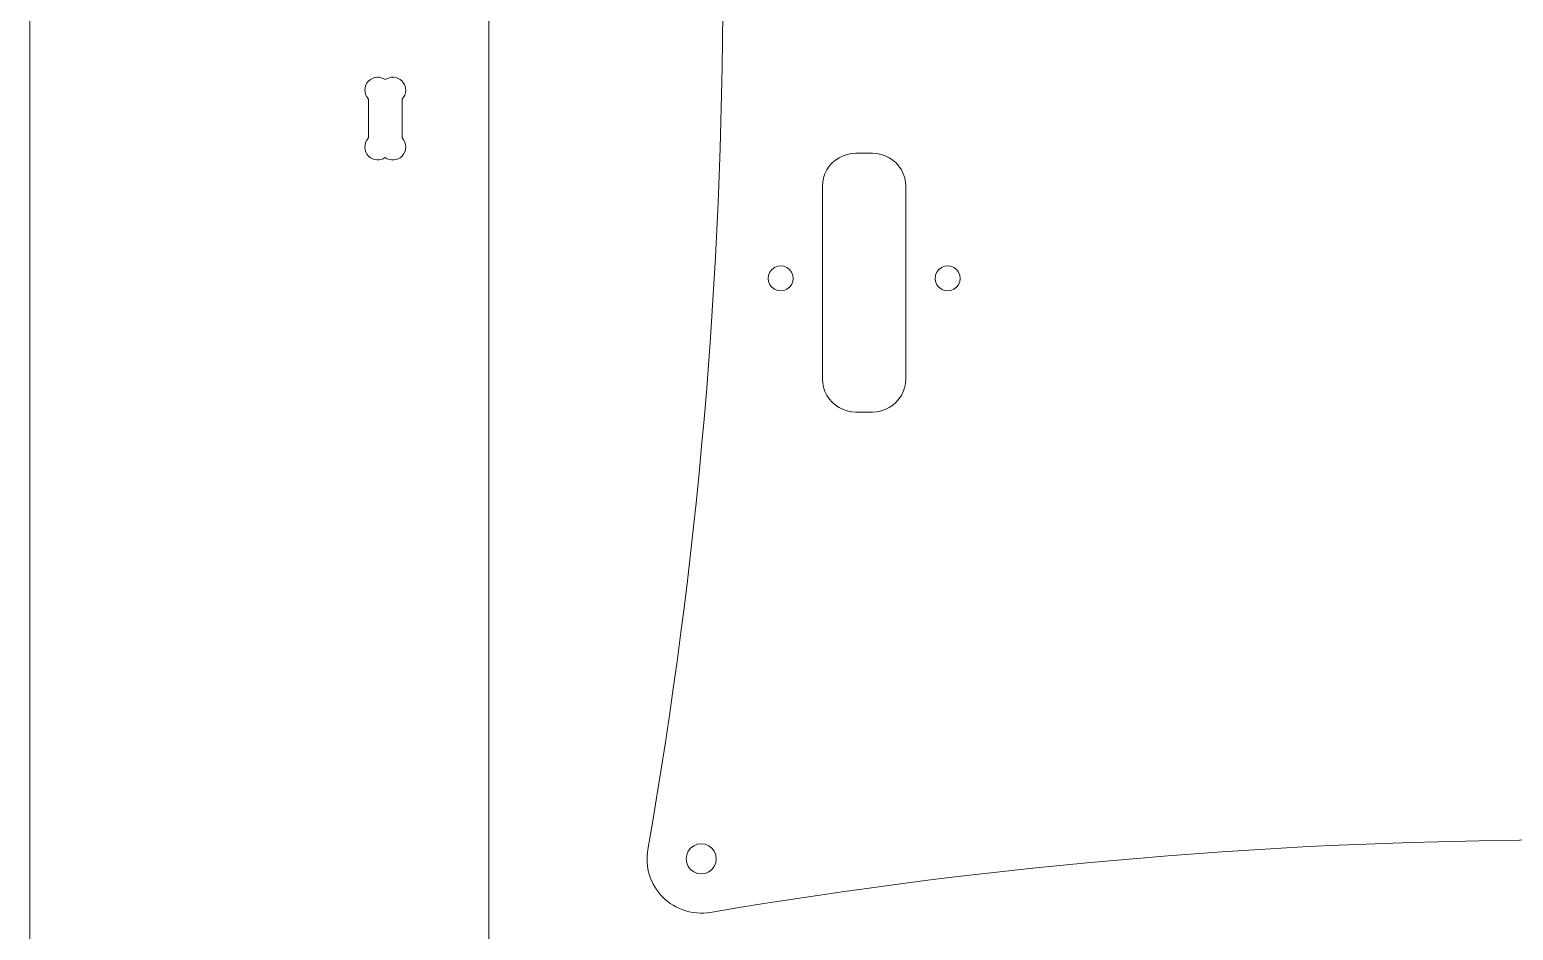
# Model space of a CAD drawing. Header units: millimetres. Extents: x -185 to 185, y -307 to 310.
# Drawn here: x -185 to -7.2, y -235.1 to -127.3 of the extents above; entities that cross this region are included whole.
import ezdxf

# ---------------------------------------------------------------- set-up
doc = ezdxf.new("R2010")
doc.units = ezdxf.units.MM
doc.header["$MEASUREMENT"] = 0
doc.layers.add('Layer 1', color=7, linetype='Continuous')
doc.layers.add('layer_1', color=7, linetype='Continuous')

msp = doc.modelspace()

# ---------------------------------------------------------------- linework, layer by layer
at = {"layer": 'Layer 1', "color": 250, "lineweight": 9}
for points, knots in [([(185.0211, -302.1421), (185.0211, -302.1421), (185.0211, 57.8579), (185.0211, 57.8579), (185.0211, 57.8579), (185.0211, 57.8579), (180.0211, 62.8579), (180.0211, 62.8579), (180.0211, 62.8579), (180.0211, 62.8579), (-179.9789, 62.8579), (-179.9789, 62.8579), (-179.9789, 62.8579), (-179.9789, 62.8579), (-184.9789, 57.8579), (-184.9789, 57.8579), (-184.9789, 57.8579), (-184.9789, 57.8579), (-184.9789, -302.3338), (-184.9789, -302.3338), (-184.9789, -302.3338), (-184.9789, -302.3338), (-179.9789, -307.1421), (-179.9789, -307.1421), (-179.9789, -307.1421), (-179.9789, -307.1421), (-159.9789, -307.1421), (-159.9789, -307.1421), (-159.9789, -307.1421), (-159.9789, -307.1421), (-157.9789, -305.1421), (-157.9789, -305.1421), (-157.9789, -305.1421), (-157.9789, -305.1421), (158.0211, -305.1421), (158.0211, -305.1421), (158.0211, -305.1421), (158.0211, -305.1421), (160.0211, -307.1421), (160.0211, -307.1421), (160.0211, -307.1421), (160.0211, -307.1421), (180.0211, -307.1421), (180.0211, -307.1421), (180.0211, -307.1421), (180.0211, -307.1421), (185.0211, -302.1421), (185.0211, -302.1421), (185.0211, -302.1421), (185.0211, -302.1421), (185.0211, -302.1421), (185.0211, -302.1421)], [0, 0, 0, 0, 0.07142857, 0.07142857, 0.07142857, 0.07142857, 0.14285714, 0.14285714, 0.14285714, 0.14285714, 0.21428571, 0.21428571, 0.21428571, 0.21428571, 0.28571429, 0.28571429, 0.28571429, 0.28571429, 0.35714286, 0.35714286, 0.35714286, 0.35714286, 0.42857143, 0.42857143, 0.42857143, 0.42857143, 0.5, 0.5, 0.5, 0.5, 0.57142857, 0.57142857, 0.57142857, 0.57142857, 0.64285714, 0.64285714, 0.64285714, 0.64285714, 0.71428571, 0.71428571, 0.71428571, 0.71428571, 0.78571429, 0.78571429, 0.78571429, 0.78571429, 0.85714286, 0.85714286, 0.85714286, 0.85714286, 1, 1, 1, 1]), ([(-144.374, -140.205), (-144.374, -140.205), (-144.374, -135.589), (-144.374, -135.589), (-144.374, -135.589), (-144.3904, -135.5726), (-144.4062, -135.556), (-144.4217, -135.539), (-144.4217, -135.539), (-144.9788, -134.9309), (-144.9629, -133.9859), (-144.374, -133.397), (-144.374, -133.397), (-143.8292, -132.8522), (-142.9797, -132.7978), (-142.374, -133.2338), (-142.374, -133.2338), (-141.7683, -132.7978), (-140.9188, -132.8522), (-140.374, -133.397), (-140.374, -133.397), (-139.7687, -134.0023), (-139.7687, -134.9837), (-140.374, -135.589), (-140.374, -135.589), (-140.374, -135.589), (-140.374, -140.205), (-140.374, -140.205), (-140.374, -140.205), (-139.7687, -140.8103), (-139.7687, -141.7917), (-140.374, -142.397), (-140.374, -142.397), (-140.9188, -142.9418), (-141.7683, -142.9962), (-142.374, -142.5602), (-142.374, -142.5602), (-142.9797, -142.9962), (-143.8292, -142.9418), (-144.374, -142.397), (-144.374, -142.397), (-144.9629, -141.8081), (-144.9788, -140.8631), (-144.4217, -140.255), (-144.4217, -140.255), (-144.4062, -140.238), (-144.3904, -140.2214), (-144.374, -140.205)], [0, 0, 0, 0, 0.07692308, 0.07692308, 0.07692308, 0.07692308, 0.15384615, 0.15384615, 0.15384615, 0.15384615, 0.23076923, 0.23076923, 0.23076923, 0.23076923, 0.30769231, 0.30769231, 0.30769231, 0.30769231, 0.38461538, 0.38461538, 0.38461538, 0.38461538, 0.46153846, 0.46153846, 0.46153846, 0.46153846, 0.53846154, 0.53846154, 0.53846154, 0.53846154, 0.61538462, 0.61538462, 0.61538462, 0.61538462, 0.69230769, 0.69230769, 0.69230769, 0.69230769, 0.76923077, 0.76923077, 0.76923077, 0.76923077, 0.84615385, 0.84615385, 0.84615385, 0.84615385, 1, 1, 1, 1])]:
    msp.add_open_spline(points, degree=3, knots=knots, dxfattribs=at)
at = {"layer": 'layer_1', "color": 250, "lineweight": 9}
for points, knots in [([(130.0211, -262.1421), (130.0211, -262.1421), (125.0211, -267.1421), (125.0211, -267.1421), (125.0211, -267.1421), (125.0211, -267.1421), (95.0211, -267.1421), (95.0211, -267.1421), (95.0211, -267.1421), (95.0211, -267.1421), (90.0211, -272.1421), (90.0211, -272.1421), (90.0211, -272.1421), (90.0211, -272.1421), (90.0211, -287.2076), (90.0211, -287.2076), (90.0211, -287.2076), (90.0211, -287.2076), (89.8591, -288.4384), (89.8591, -288.4384), (89.8591, -288.4384), (89.8591, -288.4384), (89.3587, -289.6464), (89.3587, -289.6464), (89.3587, -289.6464), (89.3587, -289.6464), (88.5627, -290.6837), (88.5627, -290.6837), (88.5627, -290.6837), (88.5627, -290.6837), (87.5254, -291.4797), (87.5254, -291.4797), (87.5254, -291.4797), (87.5254, -291.4797), (86.3174, -291.98), (86.3174, -291.98), (86.3174, -291.98), (86.3174, -291.98), (85.0211, -292.1507), (85.0211, -292.1507), (85.0211, -292.1507), (85.0211, -292.1507), (83.7248, -291.98), (83.7248, -291.98), (83.7248, -291.98), (83.7248, -291.98), (82.5168, -291.4797), (82.5168, -291.4797), (82.5168, -291.4797), (82.5168, -291.4797), (81.4795, -290.6837), (81.4795, -290.6837), (81.4795, -290.6837), (81.4795, -290.6837), (80.6835, -289.6464), (80.6835, -289.6464), (80.6835, -289.6464), (80.6835, -289.6464), (80.1831, -288.4384), (80.1831, -288.4384), (80.1831, -288.4384), (80.1831, -288.4384), (80.0211, -287.2076), (80.0211, -287.2076), (80.0211, -287.2076), (80.0211, -287.2076), (80.0211, -272.1421), (80.0211, -272.1421), (80.0211, -272.1421), (80.0211, -272.1421), (75.0211, -267.1421), (75.0211, -267.1421), (75.0211, -267.1421), (75.0211, -267.1421), (30.0211, -267.1421), (30.0211, -267.1421), (30.0211, -267.1421), (30.0211, -267.1421), (5.0211, -292.1421), (5.0211, -292.1421), (5.0211, -292.1421), (5.0211, -292.1421), (-4.9789, -292.1421), (-4.9789, -292.1421), (-4.9789, -292.1421), (-4.9789, -292.1421), (-29.9789, -267.1421), (-29.9789, -267.1421), (-29.9789, -267.1421), (-29.9789, -267.1421), (-74.9789, -267.1421), (-74.9789, -267.1421), (-74.9789, -267.1421), (-74.9789, -267.1421), (-79.9789, -272.1421), (-79.9789, -272.1421), (-79.9789, -272.1421), (-79.9789, -272.1421), (-79.9789, -287.2076), (-79.9789, -287.2076), (-79.9789, -287.2076), (-79.9789, -287.2076), (-80.1409, -288.4384), (-80.1409, -288.4384), (-80.1409, -288.4384), (-80.1409, -288.4384), (-80.6413, -289.6464), (-80.6413, -289.6464), (-80.6413, -289.6464), (-80.6413, -289.6464), (-81.4372, -290.6837), (-81.4372, -290.6837), (-81.4372, -290.6837), (-81.4372, -290.6837), (-82.4746, -291.4797), (-82.4746, -291.4797), (-82.4746, -291.4797), (-82.4746, -291.4797), (-83.6825, -291.98), (-83.6825, -291.98), (-83.6825, -291.98), (-83.6825, -291.98), (-84.9789, -292.1507), (-84.9789, -292.1507), (-84.9789, -292.1507), (-84.9789, -292.1507), (-86.2752, -291.98), (-86.2752, -291.98), (-86.2752, -291.98), (-86.2752, -291.98), (-87.4832, -291.4797), (-87.4832, -291.4797), (-87.4832, -291.4797), (-87.4832, -291.4797), (-88.5205, -290.6837), (-88.5205, -290.6837), (-88.5205, -290.6837), (-88.5205, -290.6837), (-89.3165, -289.6464), (-89.3165, -289.6464), (-89.3165, -289.6464), (-89.3165, -289.6464), (-89.8168, -288.4384), (-89.8168, -288.4384), (-89.8168, -288.4384), (-89.8168, -288.4384), (-89.9789, -287.2076), (-89.9789, -287.2076), (-89.9789, -287.2076), (-89.9789, -287.2076), (-89.9789, -272.1421), (-89.9789, -272.1421), (-89.9789, -272.1421), (-89.9789, -272.1421), (-94.9789, -267.1421), (-94.9789, -267.1421), (-94.9789, -267.1421), (-94.9789, -267.1421), (-124.9789, -267.1421), (-124.9789, -267.1421), (-124.9789, -267.1421), (-124.9789, -267.1421), (-129.9789, -262.1421), (-129.9789, -262.1421), (-129.9789, -262.1421), (-129.9789, -262.1421), (-129.9789, 17.8579), (-129.9789, 17.8579), (-129.9789, 17.8579), (-129.9789, 17.8579), (-124.9789, 22.8579), (-124.9789, 22.8579), (-124.9789, 22.8579), (-124.9789, 22.8579), (125.0211, 22.8579), (125.0211, 22.8579), (125.0211, 22.8579), (125.0211, 22.8579), (130.0211, 17.8579), (130.0211, 17.8579), (130.0211, 17.8579), (130.0211, 17.8579), (130.0211, -262.1421), (130.0211, -262.1421), (130.0211, -262.1421), (130.0211, -262.1421), (130.0211, -262.1421), (130.0211, -262.1421)], [0, 0, 0, 0, 0.02083333, 0.02083333, 0.02083333, 0.02083333, 0.04166667, 0.04166667, 0.04166667, 0.04166667, 0.0625, 0.0625, 0.0625, 0.0625, 0.08333333, 0.08333333, 0.08333333, 0.08333333, 0.10416667, 0.10416667, 0.10416667, 0.10416667, 0.125, 0.125, 0.125, 0.125, 0.14583333, 0.14583333, 0.14583333, 0.14583333, 0.16666667, 0.16666667, 0.16666667, 0.16666667, 0.1875, 0.1875, 0.1875, 0.1875, 0.20833333, 0.20833333, 0.20833333, 0.20833333, 0.22916667, 0.22916667, 0.22916667, 0.22916667, 0.25, 0.25, 0.25, 0.25, 0.27083333, 0.27083333, 0.27083333, 0.27083333, 0.29166667, 0.29166667, 0.29166667, 0.29166667, 0.3125, 0.3125, 0.3125, 0.3125, 0.33333333, 0.33333333, 0.33333333, 0.33333333, 0.35416667, 0.35416667, 0.35416667, 0.35416667, 0.375, 0.375, 0.375, 0.375, 0.39583333, 0.39583333, 0.39583333, 0.39583333, 0.41666667, 0.41666667, 0.41666667, 0.41666667, 0.4375, 0.4375, 0.4375, 0.4375, 0.45833333, 0.45833333, 0.45833333, 0.45833333, 0.47916667, 0.47916667, 0.47916667, 0.47916667, 0.5, 0.5, 0.5, 0.5, 0.52083333, 0.52083333, 0.52083333, 0.52083333, 0.54166667, 0.54166667, 0.54166667, 0.54166667, 0.5625, 0.5625, 0.5625, 0.5625, 0.58333333, 0.58333333, 0.58333333, 0.58333333, 0.60416667, 0.60416667, 0.60416667, 0.60416667, 0.625, 0.625, 0.625, 0.625, 0.64583333, 0.64583333, 0.64583333, 0.64583333, 0.66666667, 0.66666667, 0.66666667, 0.66666667, 0.6875, 0.6875, 0.6875, 0.6875, 0.70833333, 0.70833333, 0.70833333, 0.70833333, 0.72916667, 0.72916667, 0.72916667, 0.72916667, 0.75, 0.75, 0.75, 0.75, 0.77083333, 0.77083333, 0.77083333, 0.77083333, 0.79166667, 0.79166667, 0.79166667, 0.79166667, 0.8125, 0.8125, 0.8125, 0.8125, 0.83333333, 0.83333333, 0.83333333, 0.83333333, 0.85416667, 0.85416667, 0.85416667, 0.85416667, 0.875, 0.875, 0.875, 0.875, 0.89583333, 0.89583333, 0.89583333, 0.89583333, 0.91666667, 0.91666667, 0.91666667, 0.91666667, 0.9375, 0.9375, 0.9375, 0.9375, 0.95833333, 0.95833333, 0.95833333, 0.95833333, 1, 1, 1, 1]), ([(110.9197, -225.5295), (100.0595, -156.9752), (100.0617, -87.118), (110.9197, -18.5634), (110.9197, -18.5634), (111.2471, -16.494), (110.5589, -14.3951), (109.0683, -12.9228), (109.0683, -12.9228), (107.5777, -11.4504), (105.4711, -10.7862), (103.4058, -11.1391), (103.4058, -11.1391), (34.9642, -22.8252), (-34.986, -22.8157), (-103.4258, -11.1186), (-103.4258, -11.1186), (-105.5097, -10.7628), (-107.6349, -11.4407), (-109.1264, -12.9388), (-109.1264, -12.9388), (-110.618, -14.4369), (-111.2885, -16.5645), (-110.9236, -18.6467), (-110.9236, -18.6467), (-98.9461, -87.0448), (-98.9488, -157.0268), (-110.9236, -225.4253), (-110.9236, -225.4253), (-111.2874, -227.5056), (-110.6199, -229.6314), (-109.1308, -231.1289), (-109.1308, -231.1289), (-107.6417, -232.6264), (-105.5202, -233.3078), (-103.4379, -232.9555), (-103.4379, -232.9555), (-34.9793, -221.3859), (34.9576, -221.3884), (103.4167, -232.9555), (103.4167, -232.9555), (105.4807, -233.304), (107.5847, -232.6389), (109.0722, -231.1662), (109.0722, -231.1662), (110.5597, -229.6935), (111.2475, -227.5968), (110.9197, -225.5295), (110.9197, -225.5295), (110.9197, -225.5295), (110.9197, -225.5295), (110.9197, -225.5295)], [0, 0, 0, 0, 0.07142857, 0.07142857, 0.07142857, 0.07142857, 0.14285714, 0.14285714, 0.14285714, 0.14285714, 0.21428571, 0.21428571, 0.21428571, 0.21428571, 0.28571429, 0.28571429, 0.28571429, 0.28571429, 0.35714286, 0.35714286, 0.35714286, 0.35714286, 0.42857143, 0.42857143, 0.42857143, 0.42857143, 0.5, 0.5, 0.5, 0.5, 0.57142857, 0.57142857, 0.57142857, 0.57142857, 0.64285714, 0.64285714, 0.64285714, 0.64285714, 0.71428571, 0.71428571, 0.71428571, 0.71428571, 0.78571429, 0.78571429, 0.78571429, 0.78571429, 0.85714286, 0.85714286, 0.85714286, 0.85714286, 1, 1, 1, 1]), ([(-82.0107, -142.579), (-82.0107, -142.579), (-81.5756, -142.8697), (-81.5756, -142.8697), (-81.5756, -142.8697), (-81.5756, -142.8697), (-81.1823, -143.2147), (-81.1823, -143.2147), (-81.1823, -143.2147), (-81.1823, -143.2147), (-80.8373, -143.608), (-80.8373, -143.608), (-80.8373, -143.608), (-80.8373, -143.608), (-80.5466, -144.0431), (-80.5466, -144.0431), (-80.5466, -144.0431), (-80.5466, -144.0431), (-80.3152, -144.5124), (-80.3152, -144.5124), (-80.3152, -144.5124), (-80.3152, -144.5124), (-80.147, -145.0078), (-80.147, -145.0078), (-80.147, -145.0078), (-80.147, -145.0078), (-80.0449, -145.521), (-80.0449, -145.521), (-80.0449, -145.521), (-80.0449, -145.521), (-80.0107, -146.0431), (-80.0107, -146.0431), (-80.0107, -146.0431), (-80.0107, -146.0431), (-80.0107, -169.0431), (-80.0107, -169.0431), (-80.0107, -169.0431), (-80.0107, -169.0431), (-80.0449, -169.5652), (-80.0449, -169.5652), (-80.0449, -169.5652), (-80.0449, -169.5652), (-80.147, -170.0784), (-80.147, -170.0784), (-80.147, -170.0784), (-80.147, -170.0784), (-80.3152, -170.5738), (-80.3152, -170.5738), (-80.3152, -170.5738), (-80.3152, -170.5738), (-80.5466, -171.0431), (-80.5466, -171.0431), (-80.5466, -171.0431), (-80.5466, -171.0431), (-80.8373, -171.4781), (-80.8373, -171.4781), (-80.8373, -171.4781), (-80.8373, -171.4781), (-81.1823, -171.8715), (-81.1823, -171.8715), (-81.1823, -171.8715), (-81.1823, -171.8715), (-81.5756, -172.2165), (-81.5756, -172.2165), (-81.5756, -172.2165), (-81.5756, -172.2165), (-82.0107, -172.5072), (-82.0107, -172.5072), (-82.0107, -172.5072), (-82.0107, -172.5072), (-82.4799, -172.7386), (-82.4799, -172.7386), (-82.4799, -172.7386), (-82.4799, -172.7386), (-82.9754, -172.9068), (-82.9754, -172.9068), (-82.9754, -172.9068), (-82.9754, -172.9068), (-83.4886, -173.0089), (-83.4886, -173.0089), (-83.4886, -173.0089), (-83.4886, -173.0089), (-84.0107, -173.0431), (-84.0107, -173.0431), (-84.0107, -173.0431), (-84.0107, -173.0431), (-86.0107, -173.0431), (-86.0107, -173.0431), (-86.0107, -173.0431), (-86.0107, -173.0431), (-86.5328, -173.0089), (-86.5328, -173.0089), (-86.5328, -173.0089), (-86.5328, -173.0089), (-87.046, -172.9068), (-87.046, -172.9068), (-87.046, -172.9068), (-87.046, -172.9068), (-87.5414, -172.7386), (-87.5414, -172.7386), (-87.5414, -172.7386), (-87.5414, -172.7386), (-88.0107, -172.5072), (-88.0107, -172.5072), (-88.0107, -172.5072), (-88.0107, -172.5072), (-88.4457, -172.2165), (-88.4457, -172.2165), (-88.4457, -172.2165), (-88.4457, -172.2165), (-88.8391, -171.8715), (-88.8391, -171.8715), (-88.8391, -171.8715), (-88.8391, -171.8715), (-89.1841, -171.4781), (-89.1841, -171.4781), (-89.1841, -171.4781), (-89.1841, -171.4781), (-89.4748, -171.0431), (-89.4748, -171.0431), (-89.4748, -171.0431), (-89.4748, -171.0431), (-89.7062, -170.5738), (-89.7062, -170.5738), (-89.7062, -170.5738), (-89.7062, -170.5738), (-89.8744, -170.0784), (-89.8744, -170.0784), (-89.8744, -170.0784), (-89.8744, -170.0784), (-89.9765, -169.5652), (-89.9765, -169.5652), (-89.9765, -169.5652), (-89.9765, -169.5652), (-90.0107, -169.0431), (-90.0107, -169.0431), (-90.0107, -169.0431), (-90.0107, -169.0431), (-90.0107, -146.0431), (-90.0107, -146.0431), (-90.0107, -146.0431), (-90.0107, -146.0431), (-89.9765, -145.521), (-89.9765, -145.521), (-89.9765, -145.521), (-89.9765, -145.521), (-89.8744, -145.0078), (-89.8744, -145.0078), (-89.8744, -145.0078), (-89.8744, -145.0078), (-89.7062, -144.5124), (-89.7062, -144.5124), (-89.7062, -144.5124), (-89.7062, -144.5124), (-89.4748, -144.0431), (-89.4748, -144.0431), (-89.4748, -144.0431), (-89.4748, -144.0431), (-89.1841, -143.608), (-89.1841, -143.608), (-89.1841, -143.608), (-89.1841, -143.608), (-88.8391, -143.2147), (-88.8391, -143.2147), (-88.8391, -143.2147), (-88.8391, -143.2147), (-88.4457, -142.8697), (-88.4457, -142.8697), (-88.4457, -142.8697), (-88.4457, -142.8697), (-88.0107, -142.579), (-88.0107, -142.579), (-88.0107, -142.579), (-88.0107, -142.579), (-87.5414, -142.3476), (-87.5414, -142.3476), (-87.5414, -142.3476), (-87.5414, -142.3476), (-87.046, -142.1794), (-87.046, -142.1794), (-87.046, -142.1794), (-87.046, -142.1794), (-86.5328, -142.0773), (-86.5328, -142.0773), (-86.5328, -142.0773), (-86.5328, -142.0773), (-86.0107, -142.0431), (-86.0107, -142.0431), (-86.0107, -142.0431), (-86.0107, -142.0431), (-84.0107, -142.0431), (-84.0107, -142.0431), (-84.0107, -142.0431), (-84.0107, -142.0431), (-83.4886, -142.0773), (-83.4886, -142.0773), (-83.4886, -142.0773), (-83.4886, -142.0773), (-82.9754, -142.1794), (-82.9754, -142.1794), (-82.9754, -142.1794), (-82.9754, -142.1794), (-82.4799, -142.3476), (-82.4799, -142.3476), (-82.4799, -142.3476), (-82.4799, -142.3476), (-82.0107, -142.579), (-82.0107, -142.579), (-82.0107, -142.579), (-82.0107, -142.579), (-82.0107, -142.579), (-82.0107, -142.579)], [0, 0, 0, 0, 0.01851852, 0.01851852, 0.01851852, 0.01851852, 0.03703704, 0.03703704, 0.03703704, 0.03703704, 0.05555556, 0.05555556, 0.05555556, 0.05555556, 0.07407407, 0.07407407, 0.07407407, 0.07407407, 0.09259259, 0.09259259, 0.09259259, 0.09259259, 0.11111111, 0.11111111, 0.11111111, 0.11111111, 0.12962963, 0.12962963, 0.12962963, 0.12962963, 0.14814815, 0.14814815, 0.14814815, 0.14814815, 0.16666667, 0.16666667, 0.16666667, 0.16666667, 0.18518519, 0.18518519, 0.18518519, 0.18518519, 0.2037037, 0.2037037, 0.2037037, 0.2037037, 0.22222222, 0.22222222, 0.22222222, 0.22222222, 0.24074074, 0.24074074, 0.24074074, 0.24074074, 0.25925926, 0.25925926, 0.25925926, 0.25925926, 0.27777778, 0.27777778, 0.27777778, 0.27777778, 0.2962963, 0.2962963, 0.2962963, 0.2962963, 0.31481481, 0.31481481, 0.31481481, 0.31481481, 0.33333333, 0.33333333, 0.33333333, 0.33333333, 0.35185185, 0.35185185, 0.35185185, 0.35185185, 0.37037037, 0.37037037, 0.37037037, 0.37037037, 0.38888889, 0.38888889, 0.38888889, 0.38888889, 0.40740741, 0.40740741, 0.40740741, 0.40740741, 0.42592593, 0.42592593, 0.42592593, 0.42592593, 0.44444444, 0.44444444, 0.44444444, 0.44444444, 0.46296296, 0.46296296, 0.46296296, 0.46296296, 0.48148148, 0.48148148, 0.48148148, 0.48148148, 0.5, 0.5, 0.5, 0.5, 0.51851852, 0.51851852, 0.51851852, 0.51851852, 0.53703704, 0.53703704, 0.53703704, 0.53703704, 0.55555556, 0.55555556, 0.55555556, 0.55555556, 0.57407407, 0.57407407, 0.57407407, 0.57407407, 0.59259259, 0.59259259, 0.59259259, 0.59259259, 0.61111111, 0.61111111, 0.61111111, 0.61111111, 0.62962963, 0.62962963, 0.62962963, 0.62962963, 0.64814815, 0.64814815, 0.64814815, 0.64814815, 0.66666667, 0.66666667, 0.66666667, 0.66666667, 0.68518519, 0.68518519, 0.68518519, 0.68518519, 0.7037037, 0.7037037, 0.7037037, 0.7037037, 0.72222222, 0.72222222, 0.72222222, 0.72222222, 0.74074074, 0.74074074, 0.74074074, 0.74074074, 0.75925926, 0.75925926, 0.75925926, 0.75925926, 0.77777778, 0.77777778, 0.77777778, 0.77777778, 0.7962963, 0.7962963, 0.7962963, 0.7962963, 0.81481481, 0.81481481, 0.81481481, 0.81481481, 0.83333333, 0.83333333, 0.83333333, 0.83333333, 0.85185185, 0.85185185, 0.85185185, 0.85185185, 0.87037037, 0.87037037, 0.87037037, 0.87037037, 0.88888889, 0.88888889, 0.88888889, 0.88888889, 0.90740741, 0.90740741, 0.90740741, 0.90740741, 0.92592593, 0.92592593, 0.92592593, 0.92592593, 0.94444444, 0.94444444, 0.94444444, 0.94444444, 0.96296296, 0.96296296, 0.96296296, 0.96296296, 1, 1, 1, 1]), ([(-93.7116, -156.2861), (-93.7116, -156.2861), (-93.5618, -156.6478), (-93.5618, -156.6478), (-93.5618, -156.6478), (-93.5618, -156.6478), (-93.5107, -157.0361), (-93.5107, -157.0361), (-93.5107, -157.0361), (-93.5107, -157.0361), (-93.5618, -157.4243), (-93.5618, -157.4243), (-93.5618, -157.4243), (-93.5618, -157.4243), (-93.7116, -157.7861), (-93.7116, -157.7861), (-93.7116, -157.7861), (-93.7116, -157.7861), (-93.95, -158.0967), (-93.95, -158.0967), (-93.95, -158.0967), (-93.95, -158.0967), (-94.2607, -158.3351), (-94.2607, -158.3351), (-94.2607, -158.3351), (-94.2607, -158.3351), (-94.6225, -158.4849), (-94.6225, -158.4849), (-94.6225, -158.4849), (-94.6225, -158.4849), (-95.0107, -158.5361), (-95.0107, -158.5361), (-95.0107, -158.5361), (-95.0107, -158.5361), (-95.3989, -158.4849), (-95.3989, -158.4849), (-95.3989, -158.4849), (-95.3989, -158.4849), (-95.7607, -158.3351), (-95.7607, -158.3351), (-95.7607, -158.3351), (-95.7607, -158.3351), (-96.0713, -158.0967), (-96.0713, -158.0967), (-96.0713, -158.0967), (-96.0713, -158.0967), (-96.3097, -157.7861), (-96.3097, -157.7861), (-96.3097, -157.7861), (-96.3097, -157.7861), (-96.4596, -157.4243), (-96.4596, -157.4243), (-96.4596, -157.4243), (-96.4596, -157.4243), (-96.5107, -157.0361), (-96.5107, -157.0361), (-96.5107, -157.0361), (-96.5107, -157.0361), (-96.4596, -156.6478), (-96.4596, -156.6478), (-96.4596, -156.6478), (-96.4596, -156.6478), (-96.3097, -156.2861), (-96.3097, -156.2861), (-96.3097, -156.2861), (-96.3097, -156.2861), (-96.0713, -155.9754), (-96.0713, -155.9754), (-96.0713, -155.9754), (-96.0713, -155.9754), (-95.7607, -155.737), (-95.7607, -155.737), (-95.7607, -155.737), (-95.7607, -155.737), (-95.3989, -155.5872), (-95.3989, -155.5872), (-95.3989, -155.5872), (-95.3989, -155.5872), (-95.0107, -155.5361), (-95.0107, -155.5361), (-95.0107, -155.5361), (-95.0107, -155.5361), (-94.6225, -155.5872), (-94.6225, -155.5872), (-94.6225, -155.5872), (-94.6225, -155.5872), (-94.2607, -155.737), (-94.2607, -155.737), (-94.2607, -155.737), (-94.2607, -155.737), (-93.95, -155.9754), (-93.95, -155.9754), (-93.95, -155.9754), (-93.95, -155.9754), (-93.7116, -156.2861), (-93.7116, -156.2861), (-93.7116, -156.2861), (-93.7116, -156.2861), (-93.7116, -156.2861), (-93.7116, -156.2861)], [0, 0, 0, 0, 0.03846154, 0.03846154, 0.03846154, 0.03846154, 0.07692308, 0.07692308, 0.07692308, 0.07692308, 0.11538462, 0.11538462, 0.11538462, 0.11538462, 0.15384615, 0.15384615, 0.15384615, 0.15384615, 0.19230769, 0.19230769, 0.19230769, 0.19230769, 0.23076923, 0.23076923, 0.23076923, 0.23076923, 0.26923077, 0.26923077, 0.26923077, 0.26923077, 0.30769231, 0.30769231, 0.30769231, 0.30769231, 0.34615385, 0.34615385, 0.34615385, 0.34615385, 0.38461538, 0.38461538, 0.38461538, 0.38461538, 0.42307692, 0.42307692, 0.42307692, 0.42307692, 0.46153846, 0.46153846, 0.46153846, 0.46153846, 0.5, 0.5, 0.5, 0.5, 0.53846154, 0.53846154, 0.53846154, 0.53846154, 0.57692308, 0.57692308, 0.57692308, 0.57692308, 0.61538462, 0.61538462, 0.61538462, 0.61538462, 0.65384615, 0.65384615, 0.65384615, 0.65384615, 0.69230769, 0.69230769, 0.69230769, 0.69230769, 0.73076923, 0.73076923, 0.73076923, 0.73076923, 0.76923077, 0.76923077, 0.76923077, 0.76923077, 0.80769231, 0.80769231, 0.80769231, 0.80769231, 0.84615385, 0.84615385, 0.84615385, 0.84615385, 0.88461538, 0.88461538, 0.88461538, 0.88461538, 0.92307692, 0.92307692, 0.92307692, 0.92307692, 1, 1, 1, 1]), ([(-73.7116, -156.2861), (-73.7116, -156.2861), (-73.5618, -156.6478), (-73.5618, -156.6478), (-73.5618, -156.6478), (-73.5618, -156.6478), (-73.5107, -157.0361), (-73.5107, -157.0361), (-73.5107, -157.0361), (-73.5107, -157.0361), (-73.5618, -157.4243), (-73.5618, -157.4243), (-73.5618, -157.4243), (-73.5618, -157.4243), (-73.7116, -157.7861), (-73.7116, -157.7861), (-73.7116, -157.7861), (-73.7116, -157.7861), (-73.95, -158.0967), (-73.95, -158.0967), (-73.95, -158.0967), (-73.95, -158.0967), (-74.2607, -158.3351), (-74.2607, -158.3351), (-74.2607, -158.3351), (-74.2607, -158.3351), (-74.6225, -158.4849), (-74.6225, -158.4849), (-74.6225, -158.4849), (-74.6225, -158.4849), (-75.0107, -158.5361), (-75.0107, -158.5361), (-75.0107, -158.5361), (-75.0107, -158.5361), (-75.3989, -158.4849), (-75.3989, -158.4849), (-75.3989, -158.4849), (-75.3989, -158.4849), (-75.7607, -158.3351), (-75.7607, -158.3351), (-75.7607, -158.3351), (-75.7607, -158.3351), (-76.0713, -158.0967), (-76.0713, -158.0967), (-76.0713, -158.0967), (-76.0713, -158.0967), (-76.3097, -157.7861), (-76.3097, -157.7861), (-76.3097, -157.7861), (-76.3097, -157.7861), (-76.4596, -157.4243), (-76.4596, -157.4243), (-76.4596, -157.4243), (-76.4596, -157.4243), (-76.5107, -157.0361), (-76.5107, -157.0361), (-76.5107, -157.0361), (-76.5107, -157.0361), (-76.4596, -156.6478), (-76.4596, -156.6478), (-76.4596, -156.6478), (-76.4596, -156.6478), (-76.3097, -156.2861), (-76.3097, -156.2861), (-76.3097, -156.2861), (-76.3097, -156.2861), (-76.0713, -155.9754), (-76.0713, -155.9754), (-76.0713, -155.9754), (-76.0713, -155.9754), (-75.7607, -155.737), (-75.7607, -155.737), (-75.7607, -155.737), (-75.7607, -155.737), (-75.3989, -155.5872), (-75.3989, -155.5872), (-75.3989, -155.5872), (-75.3989, -155.5872), (-75.0107, -155.5361), (-75.0107, -155.5361), (-75.0107, -155.5361), (-75.0107, -155.5361), (-74.6225, -155.5872), (-74.6225, -155.5872), (-74.6225, -155.5872), (-74.6225, -155.5872), (-74.2607, -155.737), (-74.2607, -155.737), (-74.2607, -155.737), (-74.2607, -155.737), (-73.95, -155.9754), (-73.95, -155.9754), (-73.95, -155.9754), (-73.95, -155.9754), (-73.7116, -156.2861), (-73.7116, -156.2861), (-73.7116, -156.2861), (-73.7116, -156.2861), (-73.7116, -156.2861), (-73.7116, -156.2861)], [0, 0, 0, 0, 0.03846154, 0.03846154, 0.03846154, 0.03846154, 0.07692308, 0.07692308, 0.07692308, 0.07692308, 0.11538462, 0.11538462, 0.11538462, 0.11538462, 0.15384615, 0.15384615, 0.15384615, 0.15384615, 0.19230769, 0.19230769, 0.19230769, 0.19230769, 0.23076923, 0.23076923, 0.23076923, 0.23076923, 0.26923077, 0.26923077, 0.26923077, 0.26923077, 0.30769231, 0.30769231, 0.30769231, 0.30769231, 0.34615385, 0.34615385, 0.34615385, 0.34615385, 0.38461538, 0.38461538, 0.38461538, 0.38461538, 0.42307692, 0.42307692, 0.42307692, 0.42307692, 0.46153846, 0.46153846, 0.46153846, 0.46153846, 0.5, 0.5, 0.5, 0.5, 0.53846154, 0.53846154, 0.53846154, 0.53846154, 0.57692308, 0.57692308, 0.57692308, 0.57692308, 0.61538462, 0.61538462, 0.61538462, 0.61538462, 0.65384615, 0.65384615, 0.65384615, 0.65384615, 0.69230769, 0.69230769, 0.69230769, 0.69230769, 0.73076923, 0.73076923, 0.73076923, 0.73076923, 0.76923077, 0.76923077, 0.76923077, 0.76923077, 0.80769231, 0.80769231, 0.80769231, 0.80769231, 0.84615385, 0.84615385, 0.84615385, 0.84615385, 0.88461538, 0.88461538, 0.88461538, 0.88461538, 0.92307692, 0.92307692, 0.92307692, 0.92307692, 1, 1, 1, 1]), ([(-102.9622, -225.6464), (-102.9622, -225.6464), (-102.7824, -226.0806), (-102.7824, -226.0806), (-102.7824, -226.0806), (-102.7824, -226.0806), (-102.721, -226.5464), (-102.721, -226.5464), (-102.721, -226.5464), (-102.721, -226.5464), (-102.7824, -227.0123), (-102.7824, -227.0123), (-102.7824, -227.0123), (-102.7824, -227.0123), (-102.9622, -227.4464), (-102.9622, -227.4464), (-102.9622, -227.4464), (-102.9622, -227.4464), (-103.2483, -227.8192), (-103.2483, -227.8192), (-103.2483, -227.8192), (-103.2483, -227.8192), (-103.621, -228.1053), (-103.621, -228.1053), (-103.621, -228.1053), (-103.621, -228.1053), (-104.0552, -228.2851), (-104.0552, -228.2851), (-104.0552, -228.2851), (-104.0552, -228.2851), (-104.521, -228.3464), (-104.521, -228.3464), (-104.521, -228.3464), (-104.521, -228.3464), (-104.9869, -228.2851), (-104.9869, -228.2851), (-104.9869, -228.2851), (-104.9869, -228.2851), (-105.421, -228.1053), (-105.421, -228.1053), (-105.421, -228.1053), (-105.421, -228.1053), (-105.7938, -227.8192), (-105.7938, -227.8192), (-105.7938, -227.8192), (-105.7938, -227.8192), (-106.0799, -227.4464), (-106.0799, -227.4464), (-106.0799, -227.4464), (-106.0799, -227.4464), (-106.2597, -227.0123), (-106.2597, -227.0123), (-106.2597, -227.0123), (-106.2597, -227.0123), (-106.321, -226.5464), (-106.321, -226.5464), (-106.321, -226.5464), (-106.321, -226.5464), (-106.2597, -226.0806), (-106.2597, -226.0806), (-106.2597, -226.0806), (-106.2597, -226.0806), (-106.0799, -225.6464), (-106.0799, -225.6464), (-106.0799, -225.6464), (-106.0799, -225.6464), (-105.7938, -225.2736), (-105.7938, -225.2736), (-105.7938, -225.2736), (-105.7938, -225.2736), (-105.421, -224.9876), (-105.421, -224.9876), (-105.421, -224.9876), (-105.421, -224.9876), (-104.9869, -224.8078), (-104.9869, -224.8078), (-104.9869, -224.8078), (-104.9869, -224.8078), (-104.521, -224.7464), (-104.521, -224.7464), (-104.521, -224.7464), (-104.521, -224.7464), (-104.0552, -224.8078), (-104.0552, -224.8078), (-104.0552, -224.8078), (-104.0552, -224.8078), (-103.621, -224.9876), (-103.621, -224.9876), (-103.621, -224.9876), (-103.621, -224.9876), (-103.2483, -225.2736), (-103.2483, -225.2736), (-103.2483, -225.2736), (-103.2483, -225.2736), (-102.9622, -225.6464), (-102.9622, -225.6464), (-102.9622, -225.6464), (-102.9622, -225.6464), (-102.9622, -225.6464), (-102.9622, -225.6464)], [0, 0, 0, 0, 0.03846154, 0.03846154, 0.03846154, 0.03846154, 0.07692308, 0.07692308, 0.07692308, 0.07692308, 0.11538462, 0.11538462, 0.11538462, 0.11538462, 0.15384615, 0.15384615, 0.15384615, 0.15384615, 0.19230769, 0.19230769, 0.19230769, 0.19230769, 0.23076923, 0.23076923, 0.23076923, 0.23076923, 0.26923077, 0.26923077, 0.26923077, 0.26923077, 0.30769231, 0.30769231, 0.30769231, 0.30769231, 0.34615385, 0.34615385, 0.34615385, 0.34615385, 0.38461538, 0.38461538, 0.38461538, 0.38461538, 0.42307692, 0.42307692, 0.42307692, 0.42307692, 0.46153846, 0.46153846, 0.46153846, 0.46153846, 0.5, 0.5, 0.5, 0.5, 0.53846154, 0.53846154, 0.53846154, 0.53846154, 0.57692308, 0.57692308, 0.57692308, 0.57692308, 0.61538462, 0.61538462, 0.61538462, 0.61538462, 0.65384615, 0.65384615, 0.65384615, 0.65384615, 0.69230769, 0.69230769, 0.69230769, 0.69230769, 0.73076923, 0.73076923, 0.73076923, 0.73076923, 0.76923077, 0.76923077, 0.76923077, 0.76923077, 0.80769231, 0.80769231, 0.80769231, 0.80769231, 0.84615385, 0.84615385, 0.84615385, 0.84615385, 0.88461538, 0.88461538, 0.88461538, 0.88461538, 0.92307692, 0.92307692, 0.92307692, 0.92307692, 1, 1, 1, 1])]:
    msp.add_open_spline(points, degree=3, knots=knots, dxfattribs=at)

doc.saveas('drawing.dxf')
